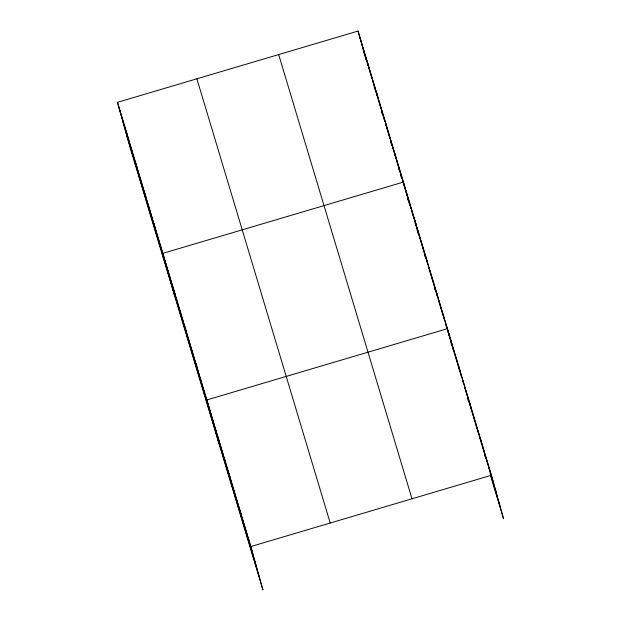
<?xml version="1.0" encoding="UTF-8"?>
<svg xmlns="http://www.w3.org/2000/svg" width="621" height="621" viewBox="0 0 621 621"><rect width="100%" height="100%" fill="white"/><g stroke="black" fill="none" stroke-linecap="round" stroke-linejoin="round"><path stroke-width="0.93" d="M117.485 102.325L250.814 546.542L262.939 589.95L129.603 145.733L117.485 102.325L358.061 31.05L491.397 475.267L503.515 518.675L490.59 475.608M250.814 546.542L491.397 475.267M359.706 36.934L482.036 444.504L480.398 438.612M482.315 445.42L493.035 481.151M363.169 49.315L368.113 65.795M368.657 67.627L371.956 78.611M372.235 79.527L374.975 88.679M375.526 90.511L377.452 96.915M378.003 98.747L381.302 109.731M381.573 110.647L384.873 121.631M385.416 123.463L390.089 139.019M390.361 139.935L394.211 152.75M394.762 154.582L399.427 170.146M399.707 171.062L401.632 177.466M402.175 179.298L410.97 208.594M411.521 210.426L419.222 236.081M419.493 236.997L427.745 264.484M428.296 266.316L430.221 272.728M430.772 274.56L437.65 297.467M438.193 299.299L441.5 310.29M441.772 311.206L444.52 320.374M445.622 324.038L446.996 328.618M447.547 330.45L452.22 346.021M454.425 353.357L452.499 346.945L453.765 351.494M454.968 355.189L461.294 376.256M462.397 379.92L463.219 382.676M464.322 386.34L471.192 409.239M471.743 411.071L474.498 420.238M474.77 421.154L478.62 433.978M479.171 435.81L480.545 440.39M481.096 442.222L487.966 465.129M488.517 466.961L496.497 493.532M374.145 86.793L374.968 89.533M381.566 111.508L382.389 114.248M390.904 142.628L391.727 145.376M398.325 167.344L399.148 170.084M400.793 175.58L401.616 178.328M407.663 198.464L408.486 201.212M415.084 223.187L415.907 225.935M417.009 229.599L418.383 234.179M424.43 254.338L425.261 257.086M434.335 287.321L435.158 290.069M451.11 343.211L451.933 345.959M467.885 399.093L468.708 401.841M484.659 454.983L485.482 457.731M490.155 473.303L500.06 506.286M278.674 54.57L412.002 498.787M196.88 78.805L330.209 523.022M119.131 108.217L252.46 552.426M122.585 120.598L255.914 564.807M126.148 133.352L259.477 577.569M469.398 401.966L471.036 407.857M458.399 365.319L460.037 371.203M452.003 345.175L447.392 328.672L206.816 399.947L218.934 443.363M436.392 292.025L438.038 297.909M425.393 255.378L427.038 261.262M414.393 218.732L416.039 224.616M409.767 204.907L403.394 182.085L162.818 253.36L174.936 296.768M394.327 151.873L395.973 157.765M385.261 121.669L386.906 127.553M376.194 91.466L377.84 97.35M367.127 61.254L368.773 67.146M358.061 31.05L364.434 53.872M364.946 55.696L366.219 60.253M239.815 509.895L241.46 515.779M228.815 473.249L230.461 479.133M217.816 436.602L219.461 442.486M195.817 363.301L197.462 369.192M184.817 326.654L186.463 332.538M173.818 290.007L175.464 295.891M153.752 223.156L155.397 229.04M144.685 192.945L146.331 198.836M135.619 162.741L137.264 168.625M126.552 132.537L128.198 138.421"/></g></svg>
